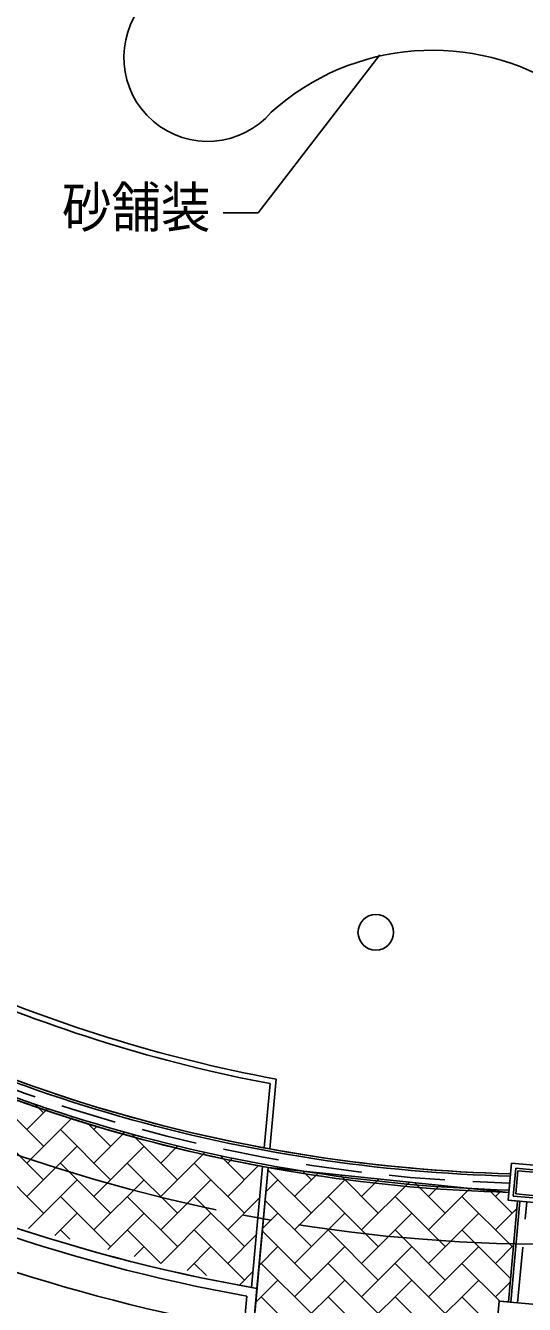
# Model space of a CAD drawing. Units: millimetres on the paper. Extents: x -203 to 197, y -122 to 155.
# Drawn here: x -115.33 to -97.49, y -90.9 to -45.11 of the extents above; entities that cross this region are included whole.
import ezdxf
from ezdxf.enums import TextEntityAlignment as Align

# ---------------------------------------------------------------- set-up
doc = ezdxf.new("R2010")
doc.units = ezdxf.units.MM
doc.linetypes.add('CHAIN2', pattern=[12, 9, -1, 1, -1])
doc.linetypes.add('DASHED2', pattern=[3, 2, -1])
for name, color, linetype in [('0-6_D-STR-1-計線1_計画', 7, 'Continuous'), ('0-7_D-STR-3-計線3_施設', 7, 'Continuous'), ('0-A_D-STR-BMK-CLINE', 7, 'CHAIN2'), ('0-B_D-STR-2-計線1_エッジ', 7, 'Continuous'), ('0-D_D-STR-2-計線2_補助', 7, 'Continuous'), ('0-E_D-STR-5-1排水', 7, 'Continuous'), ('1-0_D-DCR-2-ハッチ', 7, 'Continuous'), ('1-4_D-STR-5-2排水-ＣＬ', 7, 'DASHED2'), ('1-5_D-STR-HTXT-舗装', 7, 'Continuous')]:
    doc.layers.add(name, color=color, linetype=linetype)
doc.styles.add('ＭＳ ゴシック', font='')
doc.styles.get('ＭＳ ゴシック').set_extended_font_data('MS Gothic')

msp = doc.modelspace()

# ---------------------------------------------------------------- linework, layer by layer
at = {"layer": '0-6_D-STR-1-計線1_計画'}
for p, q in [((-106.599, -85.335), (-106.371, -82.835)), ((-106.659, -86.002), (-107.054, -90.333))]:
    msp.add_line(p, q, dxfattribs=at)
msp.add_lwpolyline([(-126.194, -83.545), (-130.689, -83.139), (-131.143, -88.119), (-125.809, -94.522), (-107.587, -96.182), (-107.299, -93.027), (-107.054, -90.333)], dxfattribs=at)
for centre, radius, start, end in [((-96.575, -30.409), 55.833, 239.0949, 268.5607), ((-96.575, -30.409), 53.333, 245.9994, 259.4159), ((-96.544, -30.322), 60.924, 240.87812, 260.06622)]:
    msp.add_arc(centre, radius, start, end, dxfattribs=at)
at = {"layer": '0-7_D-STR-3-計線3_施設'}
msp.add_lwpolyline([(-126.294, -83.87), (-130.388, -83.501), (-130.799, -88.012), (-125.642, -94.202), (-107.889, -95.82), (-107.631, -92.997), (-107.414, -90.607)], dxfattribs=at)
for radius, start, end in [(61.167, 240.93005, 259.79309), (62.333, 241.1582, 258.80969)]:
    msp.add_arc((-96.575, -30.409), radius, start, end, dxfattribs=at)
at = {"layer": '0-A_D-STR-BMK-CLINE'}
msp.add_arc((-96.575, -30.409), 58.333, 237.56668, 321.98064, dxfattribs=at)
at = {"layer": '0-B_D-STR-2-計線1_エッジ'}
for centre, radius, start, end in [((-108.819, -46.258), 3, 139.3807, 319.3807), ((-100.768, -54.617), 8.624, 56.7338, 132.0276), ((-100.768, -54.617), 8.624, 56.7338, 132.0276)]:
    msp.add_arc(centre, radius, start, end, dxfattribs=at)
at = {"layer": '0-D_D-STR-2-計線2_補助'}
for p, q in [((-106.796, -85.299), (-106.587, -82.998)), ((-106.857, -85.965), (-107.252, -90.298))]:
    msp.add_line(p, q, dxfattribs=at)
msp.add_arc((-96.575, -30.409), 53.533, 246.2663, 259.221, dxfattribs=at)
at = {"layer": '0-E_D-STR-5-1排水'}
for p, q in [((-98.06, -90.812), (-97.732, -87.204)), ((-97.977, -90.82), (-97.649, -87.212))]:
    msp.add_line(p, q, dxfattribs=at)
for points in [[(-96.615, -85.967), (-96.736, -87.295), (-98.064, -87.174), (-97.943, -85.846)], [(-96.796, -86.118), (-96.887, -87.114), (-97.883, -87.023), (-97.792, -86.027)], [(-97.065, -90.903), (-97.186, -92.231), (-98.513, -92.11), (-98.392, -90.782)]]:
    msp.add_lwpolyline(points, close=True, dxfattribs=at)
at = {"layer": '0-E_D-STR-5-1排水', "linetype": 'DASHED2'}
msp.add_lwpolyline([(-96.887, -86.193), (-96.962, -87.023), (-97.792, -86.947), (-97.716, -86.118)], close=True, dxfattribs=at)
at = {"layer": '0-E_D-STR-5-1排水'}
msp.add_circle((-102.803, -77.58), 0.637, dxfattribs=at)
for radius, start, end in [(55.917, 239.5195, 268.5551), (55.833, 239.4791, 268.5607), (56.417, 239.759, 268.5217), (56.5, 239.7985, 268.5162)]:
    msp.add_arc((-96.575, -30.409), radius, start, end, dxfattribs=at)
at = {"layer": '1-0_D-DCR-2-ハッチ'}
for p, q in [((-114.688, -85.241), (-116.484, -83.445)), ((-114.688, -84.044), (-114.992, -83.74)), ((-115.286, -84.642), (-114.547, -83.903)), ((-115.286, -85.84), (-113.673, -84.226)), ((-114.688, -86.438), (-116.484, -84.642)), ((-112.293, -86.438), (-114.089, -84.642)), ((-112.293, -85.241), (-113.094, -84.44)), ((-112.892, -84.642), (-112.769, -84.52)), ((-112.892, -85.84), (-111.807, -84.755)), ((-109.898, -86.438), (-111.509, -84.828)), ((-115.286, -87.037), (-113.49, -85.241)), ((-112.892, -87.037), (-111.096, -85.241)), ((-110.497, -85.84), (-109.883, -85.225)), ((-110.497, -87.037), (-108.921, -85.461)), ((-109.898, -85.241), (-109.924, -85.215)), ((-107.503, -86.438), (-108.339, -85.603)), ((-114.688, -87.636), (-116.484, -85.84)), ((-112.293, -87.636), (-114.089, -85.84)), ((-109.898, -87.636), (-111.694, -85.84)), ((-107.503, -87.636), (-109.3, -85.84)), ((-108.102, -85.84), (-107.958, -85.696)), ((-108.102, -87.037), (-106.996, -85.931)), ((-107.252, -90.298), (-106.857, -85.965)), ((-105.109, -87.636), (-106.666, -86.078)), ((-115.231, -88.179), (-113.49, -86.438)), ((-112.892, -88.234), (-111.096, -86.438)), ((-110.497, -88.234), (-108.701, -86.438)), ((-106.738, -86.871), (-106.306, -86.438)), ((-105.707, -87.037), (-104.858, -86.187)), ((-105.707, -88.234), (-103.911, -86.438)), ((-105.109, -86.438), (-105.418, -86.13)), ((-102.714, -87.636), (-104.083, -86.267)), ((-103.313, -87.037), (-102.687, -86.411)), ((-103.313, -88.234), (-101.601, -86.523)), ((-102.714, -86.438), (-102.748, -86.405)), ((-100.319, -87.636), (-101.413, -86.542)), ((-100.918, -87.037), (-100.515, -86.635)), ((-100.918, -88.234), (-99.43, -86.746)), ((-97.925, -87.636), (-98.743, -86.817)), ((-98.523, -87.037), (-98.344, -86.858)), ((-112.293, -88.833), (-114.089, -87.037)), ((-109.898, -88.833), (-111.694, -87.037)), ((-107.503, -88.833), (-109.3, -87.037)), ((-108.102, -88.234), (-106.96, -87.092)), ((-105.109, -88.833), (-106.766, -87.176)), ((-102.714, -88.833), (-104.51, -87.037)), ((-100.319, -88.833), (-102.115, -87.037)), ((-97.925, -88.833), (-99.721, -87.037)), ((-114.285, -88.43), (-113.49, -87.636)), ((-112.392, -88.933), (-111.096, -87.636)), ((-110.497, -89.432), (-108.701, -87.636)), ((-106.858, -88.188), (-106.306, -87.636)), ((-105.707, -89.432), (-103.911, -87.636)), ((-103.313, -89.432), (-101.517, -87.636)), ((-100.918, -89.432), (-99.122, -87.636)), ((-98.523, -88.234), (-97.756, -87.467)), ((-113.752, -88.572), (-114.089, -88.234)), ((-110.491, -89.438), (-111.694, -88.234)), ((-107.503, -90.031), (-109.3, -88.234)), ((-105.109, -90.031), (-106.866, -88.273)), ((-102.714, -90.031), (-104.51, -88.234)), ((-100.319, -90.031), (-102.115, -88.234)), ((-97.984, -89.971), (-99.721, -88.234)), ((-111.446, -89.184), (-111.096, -88.833)), ((-109.554, -89.686), (-108.701, -88.833)), ((-108.102, -89.432), (-107.08, -88.409)), ((-106.978, -89.505), (-106.306, -88.833)), ((-105.707, -90.629), (-103.911, -88.833)), ((-103.313, -90.629), (-101.517, -88.833)), ((-100.918, -90.629), (-99.122, -88.833)), ((-98.523, -89.432), (-97.876, -88.784)), ((-108.861, -89.871), (-109.3, -89.432)), ((-107.662, -90.189), (-107.2, -89.727)), ((-105.109, -91.228), (-106.905, -89.432)), ((-102.714, -91.228), (-104.51, -89.432)), ((-100.319, -91.228), (-102.115, -89.432)), ((-98.368, -90.784), (-99.721, -89.432)), ((-107.098, -90.822), (-106.306, -90.031)), ((-105.707, -91.827), (-103.911, -90.031)), ((-103.313, -91.827), (-101.517, -90.031)), ((-100.918, -91.827), (-99.122, -90.031)), ((-98.523, -90.629), (-97.996, -90.102)), ((-105.109, -92.425), (-106.905, -90.629)), ((-102.714, -92.425), (-104.51, -90.629)), ((-100.319, -92.425), (-102.115, -90.629)), ((-98.491, -91.859), (-99.721, -90.629))]:
    msp.add_line(p, q, dxfattribs=at)
msp.add_lwpolyline([(-106.659, -86.002), (-98.038, -86.89), (-98.064, -87.174), (-97.732, -87.204), (-98.06, -90.812), (-98.392, -90.782), (-98.513, -92.11), (-97.187, -92.231), (-97.628, -97.089), (-107.585, -96.183)], close=True, dxfattribs=at)
for centre, radius, start, end in [((-100.768, -54.617), 8.624, 56.7338, 132.0276), ((-96.575, -30.409), 56.5, 246.493, 259.5145), ((-96.544, -30.322), 60.924, 240.87812, 259.87747)]:
    msp.add_arc(centre, radius, start, end, dxfattribs=at)
at = {"layer": '1-4_D-STR-5-2排水-ＣＬ'}
msp.add_line((-97.728, -90.843), (-97.4, -87.234), dxfattribs=at)
msp.add_arc((-96.575, -30.409), 56.167, 239.6399, 268.5162, dxfattribs=at)
at = {"layer": '1-5_D-STR-HTXT-舗装'}
msp.add_lwpolyline([(-102.662, -46.162), (-107.016, -51.813), (-108.266, -51.813)], dxfattribs=at)

# ---------------------------------------------------------------- texts
at = {"layer": '1-5_D-STR-HTXT-舗装', "color": 4, "style": 'ＭＳ ゴシック', "width": 0.9}
msp.add_text('砂舗装', height=1.442, dxfattribs=at).set_placement((-114.032, -52.769), align=Align.BOTTOM_LEFT)

doc.saveas('drawing.dxf')
